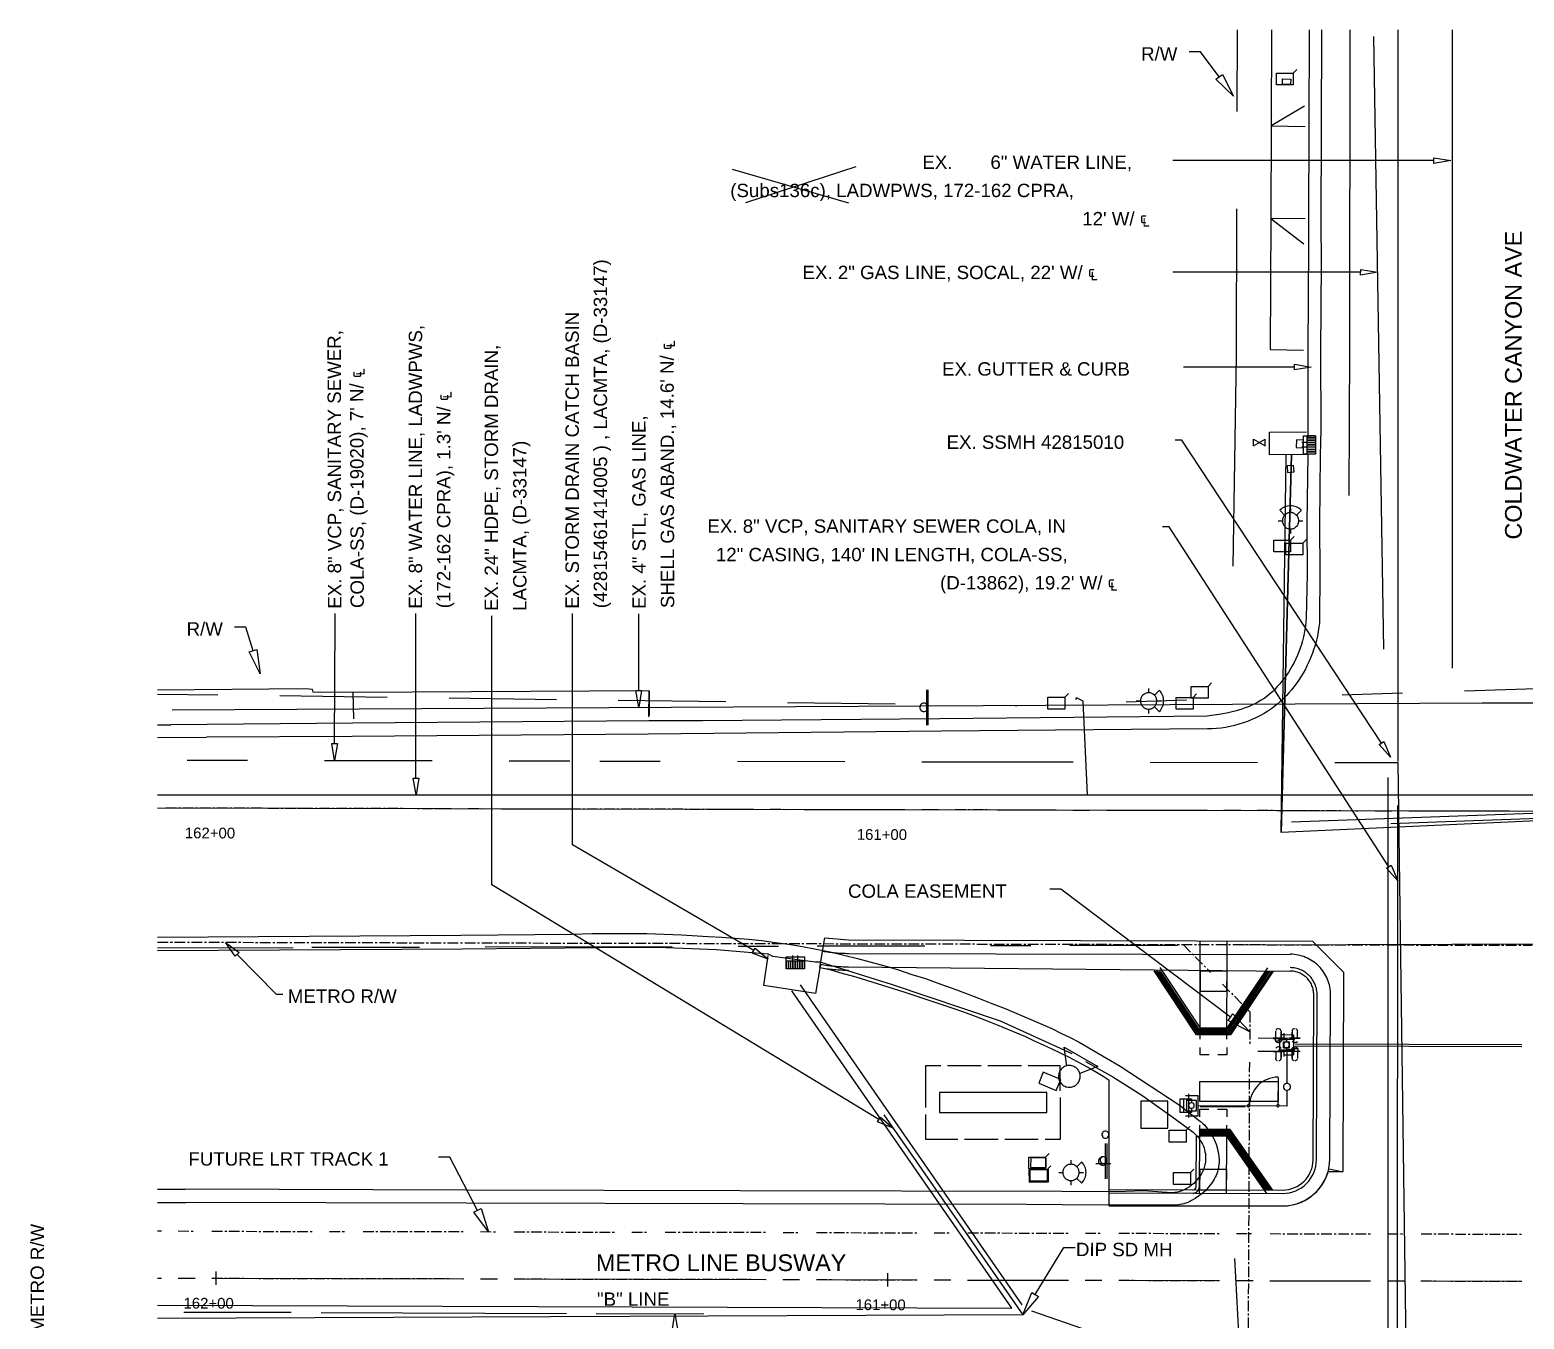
# Model space of a CAD drawing. Header units: feet. Extents: x 0 to 650, y -1 to 433.
# Drawn here: x 125.2 to 347.7, y 241 to 433 of the extents above; entities that cross this region are included whole.
import ezdxf

# ---------------------------------------------------------------- set-up
doc = ezdxf.new("R2010")
doc.units = ezdxf.units.FT
doc.linetypes.add('CENTER2', pattern=[2.541, 1.587, -0.318, 0.318, -0.318])
for name, color, linetype in [('AGUA', 5, 'UTIL_W'), ('ALCANTARILLADO', 3, 'UTIL_SS'), ('ANOTACION', 8, 'CONTINUOUS'), ('DIGITALIZADO', 7, 'CONTINUOUS'), ('DRENAJE_PLUVIAL', 3, 'UTIL_SD'), ('EJE_VIA', 7, 'CONTINUOUS'), ('ELECTRICO_AEREO', 1, 'UTIL_EOH'), ('ESTRUCTURAS', 7, 'CONTINUOUS'), ('GAS', 2, 'UTIL_G'), ('METRO_RW', 140, 'CENTER2'), ('TELECOM', 30, 'UTIL_T'), ('TOPO', 8, 'CONTINUOUS')]:
    doc.layers.add(name, color=color, linetype=linetype)
doc.styles.add('CAD_TEXT', font='Arial')
doc.styles.add('LTSTD', font='Arial')
doc.linetypes.add('UTIL_EOH', pattern='A,4,-3,["E(OH)",LTSTD,S=1.2,R=0,X=-3.3,Y=-0.6],-3', length=10)
doc.linetypes.add('UTIL_G', pattern='A,4,-3,["G",LTSTD,S=1.2,R=0,X=-1.86,Y=-0.6],-3', length=10)
doc.linetypes.add('UTIL_SD', pattern='A,4,-3,["SD",LTSTD,S=1.2,R=0,X=-2.22,Y=-0.6],-3', length=10)
doc.linetypes.add('UTIL_SS', pattern='A,4,-3,["SS",LTSTD,S=1.2,R=0,X=-2.22,Y=-0.6],-3', length=10)
doc.linetypes.add('UTIL_T', pattern='A,4,-3,["T",LTSTD,S=1.2,R=0,X=-1.86,Y=-0.6],-3', length=10)
doc.linetypes.add('UTIL_W', pattern='A,4,-3,["W",LTSTD,S=1.2,R=0,X=-1.86,Y=-0.6],-3', length=10)

msp = doc.modelspace()

# ---------------------------------------------------------------- linework, layer by layer
at = {"layer": 'AGUA'}
for p, q in [((337, 337.93), (337, 432.97)), ((144.2, 319.1), (354.5, 319.1)), ((144.2, 296.33), (164.4, 296.37)), ((167.2, 296.4), (183.2, 296.43)), ((193, 296.47), (220.83, 296.53)), ((230.63, 296.57), (236.63, 296.57)), ((242.43, 296.6), (258.43, 296.63)), ((268.23, 296.67), (274.23, 296.67)), ((280.03, 296.7), (296.03, 296.73)), ((305.83, 296.77), (352.43, 296.9))]:
    msp.add_line(p, q, dxfattribs=at)
for points in [[(321.6, 363.63), (321.73, 385.7), (321.77, 432.97)], [(282.67, 319.1), (282, 333.03), (281, 333.53), (280.87, 333.3)]]:
    msp.add_lwpolyline(points, dxfattribs=at)
at = {"layer": 'ALCANTARILLADO'}
for p, q in [((328.9, 324.07), (328.9, 432.97)), ((148.6, 324.27), (157.6, 324.27)), ((169.07, 324.23), (185.07, 324.2)), ((196.57, 324.17), (205.57, 324.17)), ((210.03, 324.13), (219.03, 324.13)), ((230.53, 324.1), (246.53, 324.07)), ((258, 324.03), (280.5, 324)), ((291.97, 323.97), (307.97, 323.93)), ((328.8, 226.57), (328.87, 317.5))]:
    msp.add_line(p, q, dxfattribs=at)
msp.add_lwpolyline([(319.47, 323.9), (328.83, 323.9), (330.27, 219.07), (327.4, 219.07), (327.4, 321.67)], dxfattribs=at)
at = {"layer": 'ANOTACION'}
for points in [[(302.23, 425.97), (299.47, 429.7), (297.8, 429.7)], [(302.73, 426.33), (304.4, 423.1), (301.77, 425.63), (302.73, 426.33)], [(334.23, 413.93), (336.73, 413.5), (334.23, 413.1), (334.23, 413.93)], [(334.23, 413.5), (298.87, 413.53), (295.37, 413.53)], [(158.43, 340.53), (157.37, 344.07), (155.67, 344.07)], [(159, 340.73), (159.5, 337.1), (157.87, 340.37), (159, 340.73)], [(303.93, 286), (278.7, 305.03), (277.03, 305.03)], [(304.3, 286.47), (306.8, 283.83), (303.57, 285.5), (304.3, 286.47)], [(191.83, 257.23), (187.7, 265.17), (186.03, 265.17)], [(192.37, 257.5), (193.5, 254.03), (191.3, 256.97), (192.37, 257.5)], [(274.87, 244.73), (279.13, 251.7), (280.8, 251.7)], [(275.37, 244.43), (273, 241.67), (274.37, 245.03), (275.37, 244.43)]]:
    msp.add_lwpolyline(points, dxfattribs=at)
at = {"layer": 'DIGITALIZADO'}
for p, q in [((229.75, 412.22), (247.08, 407.22)), ((248.16, 412.58), (231.72, 407.22)), ((315.37, 371.53), (314.57, 371.53)), ((315.37, 369.8), (315.37, 372.53)), ((316.57, 372.53), (315.37, 372.53)), ((316.57, 372.23), (315.37, 372.23)), ((316.57, 372.2), (315.37, 372.2)), ((316.57, 371.53), (315.37, 371.53)), ((316.57, 371.5), (315.37, 371.5)), ((315.37, 370.83), (314.57, 370.83)), ((316.57, 371.2), (315.37, 371.2)), ((316.57, 371.17), (315.37, 371.17)), ((316.57, 370.87), (315.37, 370.87)), ((316.57, 370.83), (315.37, 370.83)), ((316.57, 370.5), (315.37, 370.5)), ((316.57, 370.47), (315.37, 370.47)), ((316.57, 370.17), (315.37, 370.17)), ((316.57, 370.13), (315.37, 370.13)), ((316.57, 369.83), (315.37, 369.83)), ((258.67, 334.73), (258.67, 329.47)), ((258.9, 334.73), (258.9, 329.47)), ((237.8, 294.37), (240.53, 294.37)), ((237.83, 293.17), (237.83, 294.37)), ((238.13, 293.17), (238.13, 294.37)), ((238.17, 293.17), (238.17, 294.37)), ((238.47, 293.17), (238.47, 294.37)), ((238.5, 293.17), (238.5, 294.37)), ((238.8, 294.37), (238.8, 295.17)), ((238.8, 293.17), (238.8, 294.37)), ((238.83, 293.17), (238.83, 294.37)), ((239.13, 293.17), (239.13, 294.37)), ((239.17, 293.17), (239.17, 294.37)), ((239.5, 293.17), (239.5, 294.37)), ((239.53, 294.37), (239.53, 295.17)), ((239.53, 293.17), (239.53, 294.37)), ((239.83, 293.17), (239.83, 294.37)), ((239.87, 293.17), (239.87, 294.37)), ((240.17, 293.17), (240.17, 294.37)), ((240.2, 293.17), (240.2, 294.37)), ((240.5, 293.17), (240.5, 294.37)), ((312.37, 272.77), (312.37, 275.1)), ((312.37, 272.77), (311.2, 272.8)), ((285.3, 267.17), (285.3, 261.93)), ((285.53, 267.17), (285.53, 261.93)), ((152.87, 248.13), (152.87, 246.13)), ((252.9, 247.9), (252.9, 245.9))]:
    msp.add_line(p, q, dxfattribs=at)
for points in [[(323.3, 396.9), (298.87, 396.9), (295.37, 396.9)], [(323.33, 397.3), (325.83, 396.9), (323.3, 396.47), (323.33, 397.3)], [(313.47, 382.77), (300.77, 382.77), (296.93, 382.77)], [(313.47, 383.2), (315.97, 382.77), (313.47, 382.37), (313.47, 383.2)], [(326.4, 326.8), (296.7, 371.87), (295.7, 371.87)], [(314.8, 369.8), (314.8, 372.53), (316.57, 372.53), (316.57, 369.8), (314.8, 369.8)], [(316.57, 371.87), (315.37, 371.87), (316.57, 371.87)], [(327.5, 308.4), (294.8, 359), (293.8, 359)], [(170.57, 326.73), (170.63, 345.07), (170.63, 346.07)], [(182.67, 321.6), (182.67, 345.07), (182.67, 346.07)], [(251.6, 270.77), (193.97, 305.7), (193.97, 345.73)], [(232.97, 295.9), (206, 311.67), (206, 346.07)], [(215.87, 334.63), (215.87, 345.03), (215.87, 346.03)], [(216.27, 334.63), (215.87, 332.13), (215.43, 334.63), (216.27, 334.63)], [(258.9, 332.12), (258.89, 332.24), (258.85, 332.36), (258.79, 332.46), (258.68, 332.59), (258.52, 332.68), (258.41, 332.72), (258.28, 332.73), (258.16, 332.72), (258.04, 332.68), (257.94, 332.63), (257.81, 332.51), (257.72, 332.36), (257.68, 332.24), (257.67, 332.12), (257.68, 331.99), (257.72, 331.88), (257.77, 331.77), (257.89, 331.64), (258.04, 331.55), (258.16, 331.51), (258.28, 331.5), (258.41, 331.51), (258.52, 331.55), (258.63, 331.61), (258.76, 331.72), (258.85, 331.88), (258.89, 331.99), (258.9, 332.12)], [(326.77, 327.03), (327.77, 324.7), (326.07, 326.57), (326.77, 327.03)], [(171, 326.73), (170.57, 324.23), (170.17, 326.73), (171, 326.73)], [(183.1, 321.6), (182.7, 319.1), (182.27, 321.6), (183.1, 321.6)], [(327.87, 308.63), (328.87, 306.3), (327.17, 308.17), (327.87, 308.63)], [(155.77, 295.07), (154.3, 297.13), (156.37, 295.63), (155.77, 295.07)], [(233.17, 296.27), (235.13, 294.63), (232.73, 295.53), (233.17, 296.27)], [(156.07, 295.33), (161.87, 289.4), (162.87, 289.4)], [(237.8, 294.97), (240.53, 294.97), (240.53, 293.17), (237.8, 293.17), (237.8, 294.97)], [(312.37, 276.1), (312.37, 278.6), (312.37, 280.9)], [(312.35, 276.13), (312.25, 276.12), (312.11, 276.07), (311.99, 275.98), (311.9, 275.86), (311.84, 275.72), (311.83, 275.62), (311.84, 275.51), (311.89, 275.37), (311.98, 275.25), (312.1, 275.16), (312.24, 275.11), (312.35, 275.1), (312.45, 275.11), (312.59, 275.16), (312.71, 275.25), (312.8, 275.37), (312.86, 275.51), (312.87, 275.61), (312.86, 275.72), (312.81, 275.86), (312.72, 275.98), (312.6, 276.07), (312.46, 276.12), (312.35, 276.13)], [(251.83, 271.1), (253.73, 269.47), (251.4, 270.4), (251.83, 271.1)], [(285.53, 264.58), (285.52, 264.71), (285.48, 264.82), (285.43, 264.93), (285.31, 265.06), (285.16, 265.15), (285.04, 265.19), (284.92, 265.2), (284.79, 265.19), (284.68, 265.15), (284.57, 265.09), (284.44, 264.98), (284.35, 264.82), (284.31, 264.71), (284.3, 264.58), (284.31, 264.46), (284.35, 264.34), (284.41, 264.24), (284.52, 264.11), (284.68, 264.02), (284.79, 263.98), (284.92, 263.97), (285.04, 263.98), (285.16, 264.02), (285.26, 264.07), (285.39, 264.19), (285.48, 264.34), (285.52, 264.46), (285.53, 264.58)], [(220.83, 239.33), (221.23, 241.83), (221.67, 239.37), (220.83, 239.33)]]:
    msp.add_lwpolyline(points, dxfattribs=at)
at = {"layer": 'DRENAJE_PLUVIAL'}
for p, q in [((327.8, 314.83), (364.27, 316.17)), ((239.87, 290.8), (272.87, 243.17)), ((148.1, 242.1), (164.1, 242.07)), ((168.57, 242.03), (205.07, 241.9)), ((209.53, 241.9), (225.53, 241.83))]:
    msp.add_line(p, q, dxfattribs=at)
for points in [[(315.23, 369.77), (309.77, 369.7), (309.73, 373.07), (315.23, 373.13)], [(313, 315.07), (471.6, 320.8), (311.5, 313.5), (313, 369.73), (311.5, 313.5), (312.23, 369.73)], [(242.9, 293.87), (242.17, 289.53), (234.47, 290.73), (235.13, 295.2)], [(144.2, 243.13), (271.37, 242.67), (238.63, 289.93)], [(252.33, 271.47), (273, 241.67), (144.2, 241.13)], [(274.33, 242.3), (383.87, 204.3), (483.27, 212.57)]]:
    msp.add_lwpolyline(points, dxfattribs=at)
at = {"layer": 'EJE_VIA'}
for p, q in [((173.27, 334.33), (173.4, 330.4)), ((217.37, 330.73), (217.4, 334.57)), ((217.43, 330.9), (217.47, 334.6)), ((144.2, 317.17), (524.93, 316.27)), ((145.43, 317.17), (187.93, 317.07)), ((190.43, 317.07), (192.93, 317.03)), ((195.43, 317.03), (232.93, 316.97)), ((235.43, 316.97), (237.93, 316.93)), ((240.47, 316.93), (255.47, 316.9)), ((257.97, 316.9), (260.47, 316.9)), ((262.97, 316.9), (277.97, 316.87)), ((280.47, 316.83), (282.97, 316.83)), ((285.47, 316.83), (300.47, 316.8)), ((302.97, 316.8), (305.47, 316.8)), ((307.97, 316.8), (322.97, 316.73)), ((325.47, 316.73), (327.97, 316.73)), ((330.47, 316.73), (345.47, 316.7)), ((242.8, 293.37), (243.57, 297.8)), ((243.57, 297.8), (247.07, 297.5)), ((247.07, 297.5), (316.17, 297.33)), ((299.43, 293.37), (299.43, 297.37)), ((303.43, 293.37), (303.43, 297.37)), ((316.17, 297.33), (320.83, 292.63)), ((247.07, 295.5), (312.83, 295.33)), ((247.07, 293.5), (312.83, 292.83)), ((293.43, 293.37), (299.4, 284.37)), ((299.4, 284.37), (299.43, 292.37)), ((299.43, 292.37), (299.43, 293.37)), ((303.4, 284.37), (303.43, 293.37)), ((320.73, 263), (320.83, 292.63)), ((316.23, 264.77), (316.33, 289.33)), ((316.73, 264.77), (316.83, 289.33)), ((318.73, 264.87), (318.83, 289.3)), ((299.4, 282.73), (299.4, 284.37)), ((303.4, 282.73), (303.4, 284.37)), ((285.87, 257.93), (285.9, 276.6)), ((299.37, 268.3), (299.37, 269.93)), ((303.37, 268.3), (303.37, 269.93)), ((298.83, 260.8), (298.87, 268.3)), ((298.87, 268.3), (299.37, 268.3)), ((299.33, 260.8), (299.37, 268.3)), ((303.33, 259.8), (303.37, 268.3)), ((283.9, 264.23), (286.13, 264.23)), ((318.47, 263), (320.73, 263)), ((318.57, 263.4), (320.53, 263)), ((285.87, 260.33), (311.7, 260.27)), ((299.33, 259.8), (299.33, 260.8)), ((285.87, 259.83), (311.7, 259.77)), ((285.87, 257.93), (311.7, 257.9)), ((144.2, 247.17), (144.8, 247.17)), ((147.3, 247.17), (149.8, 247.13)), ((152.3, 247.13), (189.8, 247.07)), ((192.3, 247.07), (194.8, 247.03)), ((197.3, 247.03), (234.8, 246.97)), ((237.3, 246.93), (239.8, 246.93)), ((242.3, 246.93), (257.3, 246.9)), ((259.8, 246.9), (262.3, 246.9)), ((264.8, 246.87), (279.8, 246.83)), ((282.3, 246.83), (284.8, 246.83)), ((287.3, 246.83), (302.3, 246.8)), ((304.8, 246.8), (307.3, 246.8)), ((309.8, 246.77), (324.8, 246.73)), ((327.3, 246.73), (329.8, 246.73)), ((332.3, 246.73), (347.33, 246.7))]:
    msp.add_line(p, q, dxfattribs=at)
for points in [[(314.97, 421.6), (309.97, 418.67), (315.07, 418.57)], [(315.07, 404.83), (309.93, 404.9), (314.87, 401.1)], [(242.89, 293.86), (243.14, 293.82), (243.4, 293.78), (243.66, 293.74), (243.92, 293.7), (244.18, 293.67), (244.44, 293.64), (244.7, 293.62), (244.97, 293.59), (245.23, 293.57), (245.49, 293.55), (245.75, 293.54), (246.01, 293.52), (246.27, 293.51), (246.54, 293.51), (246.8, 293.5), (247.06, 293.5)], [(243.22, 295.83), (243.46, 295.79), (243.7, 295.76), (243.94, 295.72), (244.18, 295.69), (244.42, 295.66), (244.66, 295.63), (244.9, 295.61), (245.14, 295.59), (245.38, 295.57), (245.62, 295.55), (245.86, 295.53), (246.1, 295.52), (246.34, 295.51), (246.58, 295.51), (246.82, 295.5), (247.07, 295.5)], [(318.83, 289.32), (318.83, 289.62), (318.81, 289.92), (318.77, 290.21), (318.72, 290.51), (318.66, 290.79), (318.58, 291.08), (318.49, 291.36), (318.38, 291.63), (318.27, 291.9), (318.13, 292.16), (317.99, 292.42), (317.83, 292.67), (317.67, 292.91), (317.48, 293.15), (317.29, 293.37), (317.09, 293.59), (316.87, 293.8), (316.64, 293.99), (316.41, 294.17), (316.17, 294.35), (315.92, 294.5), (315.67, 294.65), (315.4, 294.78), (315.13, 294.9), (314.86, 295.01), (314.58, 295.1), (314.3, 295.18), (314.01, 295.25), (313.72, 295.3), (313.43, 295.34), (313.13, 295.36), (312.83, 295.37)], [(242.8, 293.37), (243.06, 293.32), (243.33, 293.28), (243.59, 293.24), (243.86, 293.21), (244.12, 293.18), (244.39, 293.15), (244.66, 293.12), (244.92, 293.09), (245.19, 293.07), (245.46, 293.05), (245.72, 293.04), (245.99, 293.02), (246.26, 293.01), (246.53, 293.01), (246.79, 293), (247.06, 293)], [(242.8, 293.37), (244.3, 293.07), (245.73, 292.67), (248.17, 292), (250.53, 291.27), (252.93, 290.53), (255.33, 289.77), (258.87, 288.6), (260.67, 288), (262.43, 287.4), (264.2, 286.77), (265.93, 286.13), (267.7, 285.47), (269.43, 284.77), (272.1, 283.67), (273.4, 283.1), (274.7, 282.5), (276.03, 281.9), (277.33, 281.3), (278.6, 280.67), (279.9, 280.03), (281, 279.47), (282.07, 278.9), (283.03, 278.37), (284, 277.8), (284.97, 277.2), (285.9, 276.6)], [(310.3, 292.83), (303.93, 283.37), (298.87, 283.37), (292.57, 292.9)], [(310.07, 292.83), (303.83, 283.57), (298.97, 283.57), (292.8, 292.9)], [(309.8, 292.83), (303.73, 283.77), (299.07, 283.77), (293.03, 292.87)], [(309.57, 292.83), (303.6, 283.97), (299.2, 283.97), (293.27, 292.87)], [(309.33, 292.83), (303.5, 284.17), (299.3, 284.17), (293.5, 292.87)], [(309.43, 293.33), (303.4, 284.37), (299.4, 284.37)], [(303.4, 289.87), (303.43, 292.87), (299.43, 292.87), (299.4, 289.87), (303.4, 289.87)], [(316.33, 289.33), (316.33, 289.51), (316.32, 289.68), (316.3, 289.85), (316.27, 290.03), (316.23, 290.19), (316.19, 290.36), (316.13, 290.52), (316.07, 290.68), (316, 290.84), (315.93, 290.99), (315.84, 291.14), (315.75, 291.29), (315.65, 291.43), (315.54, 291.57), (315.43, 291.7), (315.31, 291.83), (315.19, 291.95), (315.05, 292.06), (314.92, 292.17), (314.78, 292.27), (314.63, 292.36), (314.48, 292.45), (314.33, 292.53), (314.17, 292.6), (314.01, 292.66), (313.85, 292.71), (313.68, 292.76), (313.51, 292.8), (313.34, 292.83), (313.17, 292.85), (313, 292.86), (312.82, 292.87)], [(316.83, 289.33), (316.83, 289.53), (316.82, 289.73), (316.79, 289.93), (316.76, 290.12), (316.72, 290.31), (316.66, 290.5), (316.6, 290.69), (316.53, 290.87), (316.45, 291.05), (316.37, 291.23), (316.27, 291.4), (316.17, 291.57), (316.05, 291.73), (315.93, 291.88), (315.8, 292.04), (315.67, 292.18), (315.52, 292.32), (315.37, 292.45), (315.22, 292.57), (315.06, 292.69), (314.89, 292.79), (314.72, 292.89), (314.54, 292.98), (314.36, 293.06), (314.18, 293.13), (314, 293.19), (313.81, 293.24), (313.61, 293.29), (313.42, 293.32), (313.22, 293.35), (313.03, 293.36), (312.83, 293.37)], [(300.77, 280.37), (299.4, 280.37), (299.4, 281.5)], [(303.4, 281.5), (303.4, 280.37), (302.03, 280.37)], [(299.37, 273.43), (299.37, 276.43), (311.03, 276.43), (311.03, 273.43), (299.37, 273.43)], [(299.37, 271.17), (299.37, 272.3), (300.73, 272.3)], [(302, 272.3), (303.37, 272.3), (303.37, 271.17)], [(310.23, 260.27), (303.9, 269.3), (299.37, 269.3)], [(309.97, 260.27), (303.77, 269.1), (299.37, 269.1)], [(309.73, 260.27), (303.67, 268.9), (299.37, 268.9)], [(309.5, 260.27), (303.57, 268.7), (299.37, 268.7)], [(309.23, 260.27), (303.47, 268.5), (299.37, 268.5)], [(309.33, 259.77), (303.37, 268.3), (299.37, 268.3)], [(285.5, 264.72), (285.48, 264.86), (285.42, 264.99), (285.32, 265.09), (285.2, 265.16), (285.07, 265.2), (284.92, 265.19), (284.79, 265.14), (284.67, 265.06), (284.59, 264.95), (284.54, 264.81), (284.54, 264.67), (284.57, 264.53), (284.64, 264.41), (284.75, 264.32), (284.87, 264.26), (285.02, 264.23), (285.16, 264.26), (285.29, 264.32), (285.39, 264.41), (285.46, 264.53), (285.5, 264.67)], [(311.7, 257.9), (312.42, 257.93), (313.11, 258.04), (313.79, 258.21), (314.43, 258.44), (315.04, 258.74), (315.62, 259.09), (316.16, 259.49), (316.66, 259.94), (317.12, 260.43), (317.52, 260.97), (317.87, 261.55), (318.17, 262.16), (318.41, 262.8), (318.59, 263.47), (318.69, 264.17), (318.73, 264.89)], [(311.71, 259.77), (312.22, 259.79), (312.72, 259.87), (313.2, 259.99), (313.66, 260.16), (314.09, 260.37), (314.51, 260.61), (314.9, 260.9), (315.25, 261.22), (315.58, 261.58), (315.87, 261.96), (316.12, 262.38), (316.33, 262.81), (316.5, 263.27), (316.63, 263.75), (316.71, 264.25), (316.73, 264.76)], [(311.71, 260.27), (312.17, 260.29), (312.62, 260.36), (313.05, 260.47), (313.46, 260.62), (313.86, 260.81), (314.23, 261.03), (314.58, 261.29), (314.9, 261.58), (315.19, 261.9), (315.45, 262.24), (315.68, 262.62), (315.87, 263.01), (316.03, 263.42), (316.14, 263.86), (316.21, 264.3), (316.23, 264.76)], [(303.33, 260.3), (303.37, 263.3), (299.37, 263.3), (299.33, 260.3), (303.33, 260.3)], [(311.7, 257.9), (312.29, 257.92), (312.86, 257.99), (313.42, 258.11), (313.97, 258.27), (314.5, 258.47), (315, 258.72), (315.49, 259), (315.95, 259.32), (316.38, 259.68), (316.79, 260.07), (317.16, 260.49), (317.5, 260.94), (317.8, 261.42), (318.07, 261.93), (318.29, 262.47), (318.47, 263.02)], [(298.31, 259.8), (298.42, 259.81), (298.52, 259.82), (298.71, 259.88), (298.88, 259.97), (299.03, 260.1), (299.16, 260.25), (299.25, 260.42), (299.31, 260.61), (299.33, 260.71), (299.33, 260.81)], [(298.32, 260.3), (298.42, 260.31), (298.56, 260.36), (298.68, 260.45), (298.77, 260.57), (298.82, 260.71), (298.83, 260.82)]]:
    msp.add_lwpolyline(points, dxfattribs=at)
at = {"layer": 'ELECTRICO_AEREO'}
for p, q in [((144.2, 334.1), (153.2, 333.97)), ((162.4, 333.87), (178.4, 333.63)), ((320.57, 333.97), (329.57, 334.27)), ((338.77, 334.57), (354.77, 335.07)), ((187.6, 333.53), (203.6, 333.3)), ((212.8, 333.2), (228.8, 332.97)), ((238, 332.83), (254, 332.63)), ((288.4, 332.93), (297.4, 333.23))]:
    msp.add_line(p, q, dxfattribs=at)
msp.add_lwpolyline([(270.2, 332.43), (271.9, 332.4), (272.2, 332.4)], dxfattribs=at)
at = {"layer": 'ESTRUCTURAS'}
for p, q in [((307.37, 371.03), (307.37, 372.03)), ((307.37, 371.03), (309.1, 372.03)), ((307.37, 372.03), (309.1, 371.03)), ((309.1, 371.03), (309.1, 372.03)), ((311.3, 361.47), (312.03, 360.7)), ((312.9, 361.07), (312.9, 361.7)), ((313.73, 360.7), (314.5, 361.47)), ((311.03, 359.87), (311.67, 359.87)), ((312.9, 358), (312.9, 358.63)), ((314.1, 359.87), (314.73, 359.87)), ((291.77, 334.3), (291.77, 334.93)), ((292.63, 333.93), (293.37, 334.67)), ((289.9, 333.07), (290.53, 333.07)), ((291.77, 331.2), (291.77, 331.87)), ((292.63, 332.2), (293.37, 331.47)), ((292.97, 333.07), (293.6, 333.07)), ((310.27, 282.9), (311.9, 282.9)), ((310.27, 282.83), (311.9, 282.83)), ((310.67, 282.9), (310.67, 283.9)), ((311.3, 281.13), (311.3, 282.63)), ((311.43, 283.4), (311.9, 283.4)), ((311.5, 283.9), (311.5, 282.9)), ((311.57, 282.9), (313.07, 282.87)), ((311.9, 283.63), (311.9, 282.9)), ((311.9, 283.4), (313.3, 283.37)), ((314.33, 282.87), (312.7, 282.87)), ((314.33, 282.83), (312.7, 282.83)), ((313.13, 283.9), (313.13, 282.87)), ((313.3, 283.37), (313.3, 280.37)), ((313.3, 282.63), (313.3, 281.13)), ((313.93, 282.87), (313.93, 283.9)), ((310.27, 280.93), (311.9, 280.93)), ((310.27, 280.9), (311.9, 280.9)), ((310.67, 280.9), (310.67, 279.87)), ((311.47, 279.87), (311.47, 280.9)), ((313.03, 280.87), (311.53, 280.9)), ((311.83, 282.33), (312.73, 282.33)), ((311.83, 281.43), (311.83, 282.33)), ((311.83, 281.43), (312.73, 281.43)), ((311.9, 280.9), (311.9, 280.13)), ((311.9, 280.4), (313.3, 280.37)), ((314.33, 280.9), (312.7, 280.93)), ((314.33, 280.87), (312.7, 280.87)), ((312.73, 281.43), (312.73, 282.33)), ((313.1, 279.87), (313.1, 280.87)), ((347.3, 281.87), (313.6, 282)), ((313.6, 281.73), (347.3, 281.63)), ((313.93, 280.87), (313.93, 279.87)), ((278.6, 275.03), (278.6, 278.8)), ((311.03, 272.97), (311.07, 277.03)), ((296.47, 271.83), (296.47, 273.83)), ((296.97, 271.83), (296.97, 273.83)), ((297.23, 274.33), (299.13, 274.33)), ((297.73, 271.07), (297.73, 274.57)), ((299.13, 271.33), (299.13, 274.33)), ((299.13, 272.83), (310.87, 272.8)), ((299.43, 272.7), (306.13, 272.67)), ((297.23, 271.33), (299.13, 271.33)), ((278.37, 262.87), (279, 262.87)), ((280.2, 264.07), (280.2, 264.7)), ((281.07, 263.7), (281.8, 264.47)), ((281.43, 262.87), (282.07, 262.87)), ((280.2, 261), (280.2, 261.63)), ((281.07, 262), (281.8, 261.27))]:
    msp.add_line(p, q, dxfattribs=at)
for points in [[(313.8, 427.07), (313.27, 426.53), (313.27, 424.8), (310.77, 424.8), (310.77, 426.53), (313.27, 426.53)], [(311.67, 424.9), (311.7, 425.7), (312.93, 425.63), (312.87, 424.83), (311.67, 424.9)], [(314.73, 370.77), (314.8, 371.9), (313.77, 371.93), (313.73, 370.8), (314.73, 370.77)], [(313.4, 367.17), (313.33, 368.1), (312.37, 368.07), (312.43, 367.1), (313.4, 367.17)], [(314.47, 361.47), (314.3, 361.63), (314.12, 361.76), (313.93, 361.88), (313.73, 361.97), (313.52, 362.04), (313.31, 362.09), (313.1, 362.12), (312.88, 362.13), (312.67, 362.12), (312.45, 362.09), (312.24, 362.04), (312.04, 361.97), (311.84, 361.88), (311.65, 361.76), (311.46, 361.63), (311.29, 361.47)], [(312.88, 361.1), (312.76, 361.09), (312.64, 361.08), (312.52, 361.05), (312.41, 361), (312.3, 360.95), (312.2, 360.89), (312.02, 360.74), (311.87, 360.56), (311.81, 360.46), (311.76, 360.36), (311.72, 360.25), (311.69, 360.13), (311.67, 360.01), (311.67, 359.88), (311.67, 359.76), (311.69, 359.64), (311.72, 359.52), (311.76, 359.41), (311.81, 359.3), (311.87, 359.2), (312.02, 359.02), (312.2, 358.87), (312.3, 358.81), (312.41, 358.76), (312.52, 358.72), (312.64, 358.69), (312.76, 358.67), (312.88, 358.67), (313.01, 358.67), (313.13, 358.69), (313.25, 358.72), (313.36, 358.76), (313.46, 358.81), (313.56, 358.87), (313.74, 359.02), (313.89, 359.2), (313.95, 359.3), (314, 359.41), (314.05, 359.52), (314.08, 359.64), (314.09, 359.76), (314.1, 359.88), (314.09, 360.01), (314.08, 360.13), (314.05, 360.25), (314, 360.36), (313.95, 360.46), (313.89, 360.56), (313.74, 360.74), (313.56, 360.89), (313.46, 360.95), (313.36, 361), (313.25, 361.05), (313.13, 361.08), (313.01, 361.09), (312.88, 361.1)], [(313.4, 357.57), (312.87, 357.03), (312.87, 355.27), (310.37, 355.27), (310.37, 357.03), (312.87, 357.03)], [(315.23, 357.1), (314.7, 356.57), (314.7, 354.83), (312.2, 354.83), (312.2, 356.57), (314.7, 356.57)], [(279.8, 334.17), (279.27, 333.63), (279.27, 331.87), (276.77, 331.87), (276.77, 333.63), (279.27, 333.63)], [(292.97, 333.08), (292.96, 333.21), (292.94, 333.33), (292.91, 333.45), (292.87, 333.56), (292.82, 333.66), (292.76, 333.76), (292.61, 333.94), (292.43, 334.09), (292.33, 334.15), (292.22, 334.2), (292.11, 334.25), (292, 334.28), (291.87, 334.29), (291.75, 334.3), (291.63, 334.29), (291.5, 334.28), (291.39, 334.25), (291.28, 334.2), (291.17, 334.15), (291.07, 334.09), (290.89, 333.94), (290.74, 333.76), (290.68, 333.66), (290.63, 333.56), (290.59, 333.45), (290.56, 333.33), (290.54, 333.21), (290.53, 333.08), (290.54, 332.96), (290.56, 332.84), (290.59, 332.72), (290.63, 332.61), (290.68, 332.5), (290.74, 332.4), (290.89, 332.22), (291.07, 332.07), (291.17, 332.01), (291.28, 331.96), (291.39, 331.92), (291.5, 331.89), (291.63, 331.87), (291.75, 331.87), (291.87, 331.87), (292, 331.89), (292.11, 331.92), (292.22, 331.96), (292.33, 332.01), (292.43, 332.07), (292.61, 332.22), (292.76, 332.4), (292.82, 332.5), (292.87, 332.61), (292.91, 332.72), (292.94, 332.84), (292.96, 332.96), (292.97, 333.08)], [(293.34, 331.49), (293.5, 331.66), (293.63, 331.85), (293.74, 332.04), (293.84, 332.24), (293.91, 332.44), (293.96, 332.65), (293.99, 332.87), (294, 333.08), (293.99, 333.3), (293.96, 333.51), (293.91, 333.72), (293.84, 333.93), (293.74, 334.13), (293.63, 334.32), (293.5, 334.5), (293.34, 334.67)], [(298.9, 334.13), (298.37, 333.6), (298.37, 331.83), (295.87, 331.83), (295.87, 333.6), (298.37, 333.6)], [(301.13, 335.77), (300.6, 335.23), (300.6, 333.5), (298.1, 333.5), (298.1, 335.23), (300.6, 335.23)], [(308.07, 282.9), (312.3, 282.87), (312.3, 282.27)], [(310.6, 282.83), (310.6, 282.47), (311.57, 282.47), (311.57, 282.6)], [(311.02, 284.27), (310.92, 284.25), (310.81, 284.2), (310.72, 284.1), (310.67, 283.99)], [(310.67, 282.9), (310.67, 283.03), (310.67, 283.2), (310.67, 283.37), (310.67, 283.53), (310.67, 283.67), (310.67, 283.77)], [(312.23, 282.7), (311.07, 282.7), (312.23, 282.6)], [(311.47, 283.92), (311.45, 284.02), (311.39, 284.14), (311.28, 284.22), (311.15, 284.26)], [(311.5, 282.9), (311.5, 283.03), (311.5, 283.2), (311.5, 283.37), (311.5, 283.53), (311.5, 283.67), (311.5, 283.77)], [(312.37, 282.7), (313.53, 282.67), (312.37, 282.6)], [(313.45, 284.27), (313.35, 284.25), (313.23, 284.19), (313.14, 284.08), (313.1, 283.95)], [(313.13, 282.87), (313.13, 283), (313.13, 283.17), (313.13, 283.37), (313.13, 283.53), (313.13, 283.67), (313.13, 283.77)], [(313.93, 283.92), (313.92, 284.02), (313.87, 284.12), (313.76, 284.22), (313.65, 284.26)], [(313.93, 282.87), (313.93, 283), (313.93, 283.17), (313.93, 283.37), (313.93, 283.53), (313.93, 283.67), (313.93, 283.77)], [(279.57, 278.73), (279.2, 281.53), (284.17, 278.67), (281.53, 277.6)], [(312.3, 281.47), (312.3, 280.87), (308.03, 280.9)], [(310.63, 282.45), (310.74, 282.34), (310.84, 282.28), (310.96, 282.24), (311.08, 282.23), (311.2, 282.26), (311.31, 282.3), (311.43, 282.4)], [(311.47, 281.35), (311.36, 281.46), (311.26, 281.52), (311.14, 281.56), (311.02, 281.57), (310.9, 281.54), (310.79, 281.5), (310.67, 281.4)], [(310.67, 280.9), (310.67, 280.77), (310.67, 280.6), (310.67, 280.4), (310.67, 280.23), (310.67, 280.1), (310.67, 279.97)], [(312.23, 281.07), (311.07, 281.1), (312.23, 281.17)], [(311.47, 280.9), (311.47, 280.77), (311.47, 280.6), (311.47, 280.4), (311.47, 280.23), (311.47, 280.1), (311.47, 279.97)], [(312.7, 281.88), (312.68, 282.01), (312.63, 282.12), (312.52, 282.23), (312.41, 282.28), (312.28, 282.3), (312.16, 282.28), (312.05, 282.23), (311.94, 282.12), (311.89, 282.01), (311.87, 281.88), (311.88, 281.76), (311.94, 281.65), (312.05, 281.54), (312.16, 281.49), (312.28, 281.47), (312.41, 281.48), (312.52, 281.54), (312.63, 281.65), (312.68, 281.76), (312.7, 281.88)], [(312.37, 281.07), (313.53, 281.07), (312.37, 281.17)], [(314, 280.93), (314, 281.3), (313.03, 281.3), (313.03, 281.17)], [(313.1, 282.45), (313.2, 282.34), (313.31, 282.28), (313.42, 282.24), (313.55, 282.23), (313.67, 282.26), (313.78, 282.3), (313.89, 282.4)], [(313.1, 280.87), (313.1, 280.77), (313.1, 280.57), (313.1, 280.4), (313.1, 280.3), (313.1, 280.13), (313.1, 280)], [(313.94, 281.32), (313.83, 281.43), (313.73, 281.49), (313.61, 281.52), (313.49, 281.53), (313.37, 281.51), (313.26, 281.46), (313.14, 281.37)], [(313.93, 280.87), (313.93, 280.77), (313.93, 280.57), (313.93, 280.4), (313.93, 280.3), (313.93, 280.13), (313.93, 280)], [(258.6, 272.53), (258.6, 275.03), (258.6, 278.8), (260.83, 278.8)], [(261.83, 278.8), (264.33, 278.8), (266.83, 278.8)], [(267.83, 278.8), (270.33, 278.8), (272.83, 278.8)], [(273.83, 278.8), (276.33, 278.8), (278.6, 278.8)], [(280.76, 278.58), (280.61, 278.66), (280.46, 278.72), (280.31, 278.76), (280.15, 278.79), (279.99, 278.8), (279.84, 278.8), (279.68, 278.78), (279.53, 278.74), (279.38, 278.7), (279.24, 278.64), (279.1, 278.56), (278.97, 278.47), (278.85, 278.37), (278.74, 278.26), (278.64, 278.13), (278.55, 277.99), (278.47, 277.84), (278.42, 277.69), (278.37, 277.54), (278.35, 277.38), (278.33, 277.23), (278.34, 277.07), (278.36, 276.92), (278.39, 276.76), (278.44, 276.62), (278.5, 276.47), (278.57, 276.34), (278.66, 276.21), (278.76, 276.09), (278.88, 275.97), (279, 275.87), (279.14, 275.78), (279.29, 275.71), (279.44, 275.65), (279.59, 275.61), (279.75, 275.58), (279.91, 275.57), (280.06, 275.57), (280.22, 275.59), (280.37, 275.62), (280.52, 275.67), (280.66, 275.73), (280.8, 275.81), (280.93, 275.89), (281.05, 276), (281.16, 276.11), (281.26, 276.24), (281.35, 276.38), (281.43, 276.52), (281.48, 276.67), (281.53, 276.83), (281.55, 276.98), (281.57, 277.14), (281.56, 277.3), (281.54, 277.45), (281.51, 277.6), (281.46, 277.75), (281.4, 277.89), (281.33, 278.03), (281.24, 278.16), (281.14, 278.28), (281.02, 278.39), (280.9, 278.49), (280.76, 278.58)], [(310.63, 279.88), (310.65, 279.78), (310.7, 279.68), (310.8, 279.58), (310.91, 279.54)], [(311.12, 279.53), (311.22, 279.55), (311.34, 279.61), (311.42, 279.72), (311.46, 279.85)], [(313.1, 279.88), (313.12, 279.78), (313.18, 279.66), (313.28, 279.58), (313.41, 279.54)], [(313.55, 279.53), (313.65, 279.55), (313.76, 279.6), (313.85, 279.7), (313.89, 279.81)], [(276.07, 277.8), (275.4, 276.17), (278, 275.07), (278.67, 276.7), (276.07, 277.8)], [(311.03, 277.07), (310.6, 277.05), (310.17, 276.98), (309.77, 276.88), (309.38, 276.74), (309, 276.56), (308.65, 276.35), (308.32, 276.11), (308.02, 275.83), (307.75, 275.53), (307.5, 275.2), (307.29, 274.85), (307.11, 274.48), (306.96, 274.09), (306.86, 273.69), (306.79, 273.27), (306.77, 272.83)], [(276.6, 274.8), (260.6, 274.8), (260.6, 271.8), (276.6, 271.8), (276.6, 274.8)], [(278.6, 274.03), (278.6, 271.53), (278.6, 267.8), (276.33, 267.8)], [(296.47, 273.83), (298.13, 273.83), (298.13, 273.23)], [(263.33, 267.8), (260.83, 267.8), (258.6, 267.8), (258.6, 271.53)], [(294.6, 269.47), (294.6, 273.47), (290.6, 273.47), (290.6, 269.47), (294.6, 269.47)], [(298.13, 272.43), (298.13, 271.83), (296.47, 271.83)], [(297.37, 272.07), (298.87, 272.07), (298.87, 273.57), (297.37, 273.57), (297.37, 272.07)], [(298.53, 272.85), (298.52, 272.97), (298.46, 273.08), (298.35, 273.19), (298.24, 273.25), (298.12, 273.27), (297.99, 273.25), (297.89, 273.2), (297.77, 273.08), (297.72, 272.98), (297.7, 272.85), (297.72, 272.73), (297.77, 272.62), (297.88, 272.51), (297.99, 272.45), (298.11, 272.43), (298.24, 272.45), (298.35, 272.5), (298.46, 272.62), (298.51, 272.72), (298.53, 272.85)], [(306.8, 272.82), (306.77, 272.92), (306.66, 273), (306.55, 272.99), (306.44, 272.87), (306.44, 272.76), (306.53, 272.66), (306.63, 272.63), (306.75, 272.69), (306.8, 272.8)], [(311.2, 272.82), (311.17, 272.92), (311.06, 273), (310.95, 272.99), (310.84, 272.87), (310.84, 272.76), (310.93, 272.66), (311.03, 272.63), (311.15, 272.69), (311.2, 272.8)], [(297.87, 269.7), (297.33, 269.17), (297.33, 267.4), (294.83, 267.4), (294.83, 269.17), (297.33, 269.17)], [(269.33, 267.8), (266.83, 267.8), (264.33, 267.8)], [(275.33, 267.8), (272.83, 267.8), (270.33, 267.8)], [(285.83, 268.52), (285.82, 268.62), (285.77, 268.76), (285.68, 268.88), (285.56, 268.97), (285.42, 269.02), (285.32, 269.03), (285.21, 269.02), (285.07, 268.97), (284.95, 268.88), (284.86, 268.76), (284.81, 268.62), (284.8, 268.52), (284.81, 268.41), (284.86, 268.27), (284.95, 268.15), (285.07, 268.06), (285.21, 268.01), (285.32, 268), (285.42, 268.01), (285.56, 268.06), (285.68, 268.15), (285.77, 268.27), (285.82, 268.41), (285.83, 268.52)], [(276.93, 265.7), (276.4, 265.17), (276.4, 263.43), (273.9, 263.43), (273.9, 265.17), (276.4, 265.17)], [(276.5, 263.63), (276.5, 265.03), (274.2, 265.07), (274.17, 263.67), (276.5, 263.63)], [(273.93, 263.2), (273.97, 261.43), (276.87, 261.5), (276.83, 263.3), (273.93, 263.2)], [(277.17, 263.87), (276.63, 263.33), (276.63, 261.6), (274.13, 261.6), (274.13, 263.33), (276.63, 263.33)], [(281.4, 262.88), (281.39, 263.01), (281.38, 263.13), (281.35, 263.25), (281.3, 263.36), (281.25, 263.46), (281.19, 263.56), (281.04, 263.74), (280.86, 263.89), (280.76, 263.95), (280.66, 264), (280.55, 264.05), (280.43, 264.08), (280.31, 264.09), (280.18, 264.1), (280.06, 264.09), (279.94, 264.08), (279.82, 264.05), (279.71, 264), (279.6, 263.95), (279.5, 263.89), (279.32, 263.74), (279.17, 263.56), (279.11, 263.46), (279.06, 263.36), (279.02, 263.25), (278.99, 263.13), (278.97, 263.01), (278.97, 262.88), (278.97, 262.76), (278.99, 262.64), (279.02, 262.52), (279.06, 262.41), (279.11, 262.3), (279.17, 262.2), (279.32, 262.02), (279.5, 261.87), (279.6, 261.81), (279.71, 261.76), (279.82, 261.72), (279.94, 261.69), (280.06, 261.67), (280.18, 261.67), (280.31, 261.67), (280.43, 261.69), (280.55, 261.72), (280.66, 261.76), (280.76, 261.81), (280.86, 261.87), (281.04, 262.02), (281.19, 262.2), (281.25, 262.3), (281.3, 262.41), (281.35, 262.52), (281.38, 262.64), (281.39, 262.76), (281.4, 262.88)], [(281.77, 261.29), (281.93, 261.46), (282.06, 261.65), (282.18, 261.84), (282.27, 262.04), (282.34, 262.24), (282.39, 262.45), (282.42, 262.67), (282.43, 262.88), (282.42, 263.1), (282.39, 263.31), (282.34, 263.52), (282.27, 263.73), (282.18, 263.93), (282.06, 264.12), (281.93, 264.3), (281.77, 264.47)], [(298.5, 263.37), (297.97, 262.87), (297.97, 261.1), (295.47, 261.1), (295.47, 262.87), (297.97, 262.87)]]:
    msp.add_lwpolyline(points, dxfattribs=at)
at = {"layer": 'GAS'}
msp.add_line((325.23, 431.97), (326.73, 340.77), dxfattribs=at)
msp.add_lwpolyline([(146.37, 331.77), (341.4, 332.77), (350.4, 332.8)], dxfattribs=at)
at = {"layer": 'METRO_RW'}
for p, q in [((145.43, 317.17), (187.93, 317.07)), ((190.43, 317.07), (192.93, 317.03)), ((195.43, 317.03), (232.93, 316.97)), ((235.43, 316.97), (237.93, 316.93)), ((240.47, 316.93), (255.47, 316.9)), ((257.97, 316.9), (260.47, 316.9)), ((262.97, 316.9), (277.97, 316.87)), ((280.47, 316.83), (282.97, 316.83)), ((285.47, 316.83), (300.47, 316.8)), ((302.97, 316.8), (305.47, 316.8)), ((307.97, 316.8), (322.97, 316.73)), ((325.47, 316.73), (327.97, 316.73)), ((330.47, 316.73), (345.47, 316.7)), ((144.2, 297.17), (348.87, 296.7)), ((296.87, 296.8), (300.97, 292.67)), ((306.5, 214.27), (306.8, 279.3)), ((144.2, 254.17), (144.8, 254.17)), ((147.3, 254.17), (149.8, 254.13)), ((152.3, 254.13), (167.3, 254.1)), ((169.8, 254.1), (172.3, 254.1)), ((174.8, 254.1), (189.8, 254.07)), ((192.3, 254.07), (194.8, 254.03)), ((197.3, 254.03), (212.3, 254)), ((214.8, 254), (217.3, 254)), ((219.8, 254), (234.83, 253.97)), ((237.33, 253.93), (239.83, 253.93)), ((242.33, 253.93), (257.33, 253.9)), ((259.83, 253.9), (262.33, 253.9)), ((264.83, 253.9), (279.83, 253.83)), ((282.33, 253.83), (284.83, 253.83)), ((287.33, 253.83), (302.33, 253.8)), ((304.83, 253.8), (307.33, 253.8)), ((309.83, 253.77), (324.83, 253.73)), ((327.33, 253.73), (329.83, 253.73)), ((332.33, 253.73), (347.33, 253.7)), ((144.2, 247.17), (144.8, 247.17)), ((147.3, 247.17), (149.8, 247.13)), ((152.3, 247.13), (189.8, 247.07)), ((192.3, 247.07), (194.8, 247.03)), ((197.3, 247.03), (234.8, 246.97)), ((237.3, 246.93), (239.8, 246.93)), ((242.3, 246.93), (257.3, 246.9)), ((259.8, 246.9), (262.3, 246.9)), ((264.8, 246.87), (279.8, 246.83)), ((282.3, 246.83), (284.8, 246.83)), ((287.3, 246.83), (302.3, 246.8)), ((304.8, 246.8), (307.3, 246.8)), ((309.8, 246.77), (324.8, 246.73)), ((327.3, 246.73), (329.8, 246.73)), ((332.3, 246.73), (347.33, 246.7))]:
    msp.add_line(p, q, dxfattribs=at)
msp.add_lwpolyline([(302.73, 290.9), (306.83, 286.8), (306.8, 281.8)], dxfattribs=at)
at = {"layer": 'TELECOM'}
msp.add_line((304.53, 250.07), (305.33, 235.47), dxfattribs=at)
at = {"layer": 'TOPO'}
for p, q in [((304.93, 420.8), (305, 432.97)), ((144.2, 329.53), (146.17, 329.53)), ((144.2, 327.63), (151.5, 327.7)), ((242.93, 294.17), (253.43, 290.93)), ((253.43, 290.93), (269.67, 285.43)), ((269.67, 285.43), (280.3, 280.57)), ((144.2, 260.37), (148.3, 260.37)), ((144.2, 258.4), (148.43, 258.4))]:
    msp.add_line(p, q, dxfattribs=at)
for points in [[(317.5, 432.97), (317.43, 418.33), (317.37, 404.2), (317.43, 398.4), (317.33, 384.97), (317.37, 373.5), (317.3, 369.6), (317.17, 359.5), (317.23, 351.97), (317.2, 345.33), (317.17, 344.67), (317.1, 344.03), (317, 343.4), (316.87, 342.73), (316.73, 342.1), (316.57, 341.47), (316.37, 340.83), (316.17, 340.2), (315.9, 339.6), (315.67, 339), (315.37, 338.4), (315.1, 337.8), (314.77, 337.23), (314.43, 336.67), (314.07, 336.13), (313.7, 335.6), (313.37, 335.17), (313, 334.73), (312.63, 334.3), (312.27, 333.87), (311.87, 333.47), (311.43, 333.07), (311.03, 332.7), (310.6, 332.33), (310.07, 331.93), (309.5, 331.57), (308.93, 331.2), (308.33, 330.87), (307.73, 330.57), (307.1, 330.3), (306.47, 330.03), (305.83, 329.8), (305.2, 329.6), (304.53, 329.4), (303.87, 329.27), (303.2, 329.13), (302.53, 329.03), (301.87, 328.97), (301.2, 328.93), (300.53, 328.93), (260.93, 328.57), (217.27, 328.13), (173.2, 327.8), (151.5, 327.7)], [(310.03, 432.97), (309.97, 418.67), (309.93, 404.9), (309.83, 385.37), (314.83, 385.27)], [(315.67, 432.97), (315.6, 418.47), (315.57, 404.8), (315.53, 401), (315.43, 385.27), (315.43, 372.4)], [(304.83, 406.33), (304.77, 384.5), (304.27, 353.13)], [(315.43, 369.7), (315.3, 359.63), (315.33, 351.93), (315.2, 345.4), (315.17, 344.83), (315.1, 344.27), (315, 343.7), (314.9, 343.13), (314.8, 342.6), (314.67, 342.03), (314.5, 341.47), (314.3, 340.93), (314.1, 340.4), (313.9, 339.87), (313.67, 339.33), (313.4, 338.8), (313.13, 338.3), (312.87, 337.83), (312.57, 337.33), (312.23, 336.87), (311.93, 336.43), (311.6, 336), (311.27, 335.6), (310.9, 335.2), (310.53, 334.8), (310.17, 334.43), (309.77, 334.1), (309.33, 333.73), (308.93, 333.43), (308.5, 333.17), (308.03, 332.9), (307.57, 332.63), (307.1, 332.43), (306.63, 332.2), (306.13, 332.03), (305.63, 331.83), (305.13, 331.7), (304.6, 331.53), (303.57, 331.3), (302.53, 331.1), (301.5, 330.93), (300.47, 330.8), (260.67, 330.43), (225.33, 330.13), (217.37, 330.1), (173.3, 329.77), (146.17, 329.53)], [(217.4, 334.57), (173.27, 334.33), (167.37, 334.37), (167.3, 334.8), (166.3, 334.87), (144.2, 334.67)], [(144.2, 297.9), (189.37, 298.2), (205.9, 298.33), (207.4, 298.4), (208.9, 298.43), (210.43, 298.47), (211.93, 298.47), (214.5, 298.47), (217.07, 298.43), (219.63, 298.37), (222.23, 298.23), (226.2, 298.03), (228.2, 297.9), (230.2, 297.77), (232.17, 297.6), (234.17, 297.4), (236.13, 297.13), (238.13, 296.87), (240.2, 296.53), (242.27, 296.13), (244.33, 295.7), (246.37, 295.23), (248.43, 294.73), (250.47, 294.2), (252.5, 293.63), (254.5, 293.03), (256.5, 292.37), (258.53, 291.73), (260.5, 291.03), (262.5, 290.3), (264.47, 289.57), (266.43, 288.83), (268.4, 288.03), (270.37, 287.27), (273.17, 286.1), (274.57, 285.5), (275.97, 284.9), (277.33, 284.3), (278.7, 283.63), (280.07, 282.97), (281.4, 282.27), (283.47, 281.1), (285.5, 279.9), (287.53, 278.7), (296.3, 272.93), (299.3, 270.63), (299.57, 270.4), (299.83, 270.17), (300.1, 269.9), (300.33, 269.63), (300.57, 269.33), (300.8, 269.07), (301, 268.73), (301.17, 268.43), (301.37, 268.1), (301.5, 267.8), (301.67, 267.43), (301.8, 267.1), (301.9, 266.77), (302, 266.4), (302.07, 266.07), (302.13, 265.7), (302.2, 265.23), (302.23, 264.77), (302.23, 264.3), (302.17, 263.8), (302.13, 263.53), (302.07, 263.27), (302, 262.97), (301.9, 262.7), (301.8, 262.43), (301.67, 262.17), (301.53, 261.9), (301.37, 261.63), (301.2, 261.37), (301.03, 261.13), (300.63, 260.63), (300.2, 260.17), (299.7, 259.73), (299.2, 259.33), (298.7, 259), (298.13, 258.7), (297.87, 258.57), (297.57, 258.43), (297.3, 258.33), (297, 258.23), (296.7, 258.17), (296.43, 258.1), (296.13, 258.07), (295.83, 258.03), (295.57, 258), (295.27, 258), (290.87, 258), (287, 258.03), (278.93, 258.07), (273.57, 258.13), (231.37, 258.23), (190.13, 258.3), (148.43, 258.4)], [(144.2, 295.93), (189.6, 296.17), (209.97, 296.37), (218.67, 296.4), (227.4, 296.07), (235.07, 295.43)], [(242.93, 294.17), (242.1, 294.2), (235.83, 295.03), (235.07, 295.43)], [(282.37, 279.4), (286.4, 277.1), (290.73, 274.37), (295.2, 271.23), (298.17, 269.03), (298.4, 268.87), (298.6, 268.7), (298.8, 268.5), (299, 268.27), (299.17, 268.07), (299.33, 267.8), (299.5, 267.57), (299.63, 267.33), (299.77, 267.07), (299.9, 266.8), (300, 266.53), (300.07, 266.23), (300.13, 265.97), (300.2, 265.7), (300.23, 265.4), (300.23, 265.13), (300.23, 264.77), (300.2, 264.37), (300.13, 264), (300, 263.6), (299.87, 263.23), (299.7, 262.87), (299.5, 262.5), (299.27, 262.17), (299, 261.83), (298.73, 261.53), (298.47, 261.23), (298.13, 260.97), (297.83, 260.73), (297.5, 260.53), (297.17, 260.33), (296.8, 260.2), (296.43, 260.07), (296.03, 259.97), (295.63, 259.9), (295.23, 259.87), (290.93, 260.17), (287, 260), (278.9, 260.03), (231, 260.17), (190.23, 260.23), (148.3, 260.37)]]:
    msp.add_lwpolyline(points, dxfattribs=at)

# ---------------------------------------------------------------- texts
at = {"layer": 'ANOTACION', "style": 'CAD_TEXT'}
for s, height, p in [('R/W', 1.991, (290.63, 428.4)), ('EX.', 1.991, (258.07, 412.27)), ('6" WATER LINE,', 1.991, (268.2, 412.27)), ('(Subs136c), LADWPWS, 172-162 CPRA,', 1.991, (229.47, 408.07)), ("12' W/ ℄", 1.991, (281.87, 403.87)), ('EX. 2" GAS LINE, SOCAL, 22\' W/ ℄', 1.991, (240.23, 395.87)), ('EX. GUTTER & CURB', 1.991, (261, 381.5)), ('EX. SSMH 42815010', 1.991, (261.67, 370.6)), ('EX. 8" VCP, SANITARY SEWER COLA, IN', 1.991, (226.07, 358.1)), ('12" CASING, 140\' IN LENGTH, COLA-SS,', 1.991, (227.33, 353.87)), ("(D-13862), 19.2' W/ ℄", 1.991, (260.7, 349.67)), ('R/W', 1.991, (148.53, 342.8)), ('COLA EASEMENT', 1.9907, (247, 303.77)), ('METRO R/W', 1.991, (163.6, 288.13)), ('FUTURE LRT TRACK 1', 1.9907, (148.8, 263.9)), ('METRO LINE BUSWAY', 2.4884, (209.47, 248.2)), ('"B" LINE', 1.991, (209.63, 243.03))]:
    msp.add_text(s, height=height, dxfattribs=at).set_placement(p)
for s, height, rotation, p in [('COLDWATER CANYON AVE', 2.4884, 90, (347.3, 357.1)), ('(42815461414005 ) , LACMTA, (D-33147)', 1.991, 90, (211.13, 346.87)), ('EX. STORM DRAIN CATCH BASIN', 1.991, 90, (206.93, 346.8)), ('EX. 8" VCP, SANITARY SEWER,', 1.991, 90.11, (171.57, 346.8)), ('EX. 8" WATER LINE, LADWPWS,', 1.991, 90, (183.6, 346.8)), ('EX. 24" HDPE, STORM DRAIN,', 1.991, 90, (194.9, 346.47)), ("SHELL GAS ABAND., 14.6' N/ ℄", 1.991, 90.1209, (221.13, 346.9)), ("COLA-SS, (D-19020), 7' N/ ℄", 1.991, 90.1375, (174.93, 346.9)), ("(172-162 CPRA), 1.3' N/ ℄", 1.991, 90, (187.8, 346.87)), ('EX. 4" STL, GAS LINE,', 1.991, 90.1043, (216.9, 346.77)), ('LACMTA, (D-33147)', 1.991, 90, (199.13, 346.47)), ('162+00', 1.593, 359.7966, (148.27, 312.63)), ('161+00', 1.593, 359.7966, (248.3, 312.4)), ("100' METRO R/W", 1.9907, 90, (127.3, 233.07)), ('DIP SD MH', 1.991, 359.8957, (280.93, 250.43)), ('162+00', 1.593, 359.7966, (148.07, 242.63)), ('161+00', 1.593, 359.7966, (248.1, 242.4))]:
    msp.add_text(s, height=height, rotation=rotation, dxfattribs=at).set_placement(p)

doc.saveas('drawing.dxf')
